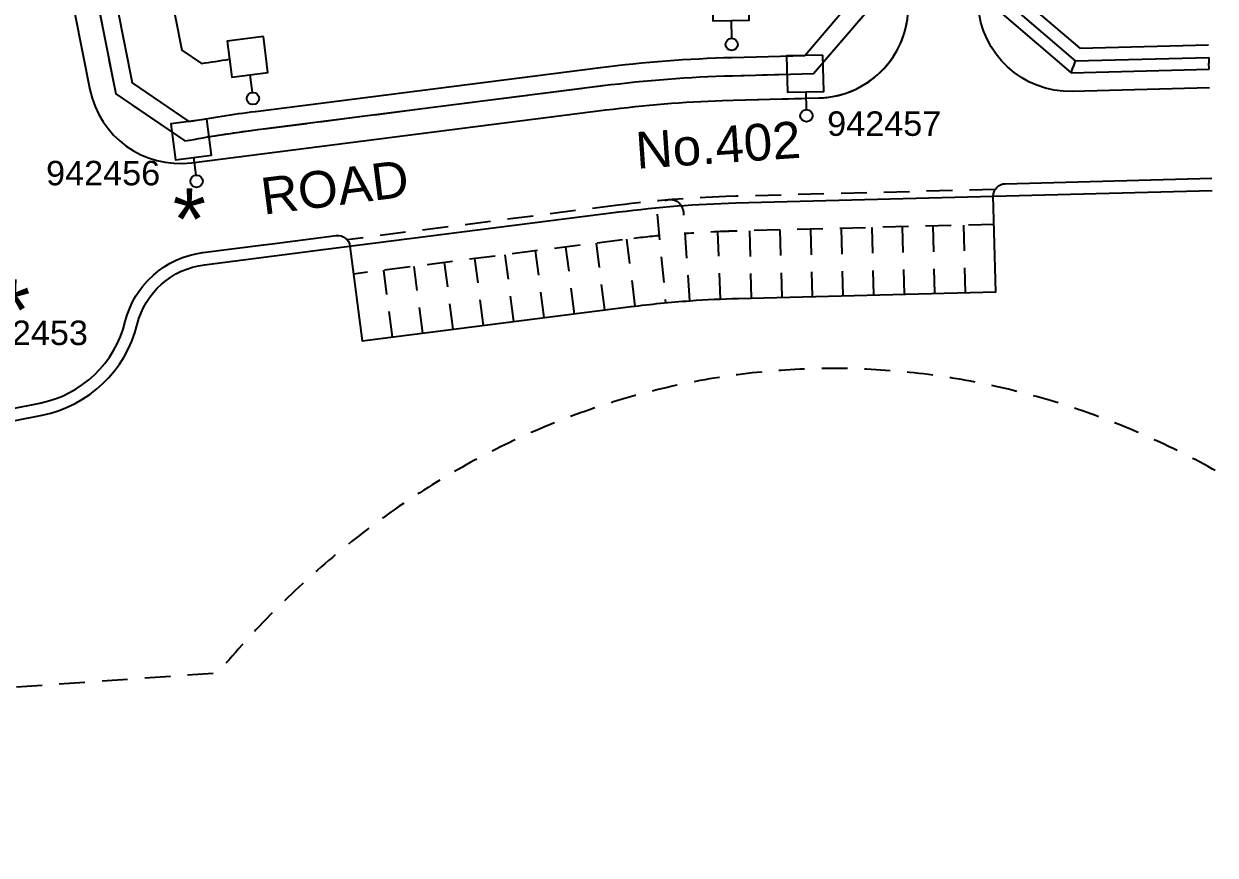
# Model space of a CAD drawing. Header units: metres. Extents: x 292331 to 292798, y 6234101 to 6234674.
# Drawn here: x 292674 to 292771.4, y 6234101 to 6234168.9 of the extents above; entities that cross this region are included whole.
import ezdxf
from ezdxf.enums import TextEntityAlignment as Align

# ---------------------------------------------------------------- set-up
doc = ezdxf.new("R2010")
doc.units = ezdxf.units.M
doc.header["$LTSCALE"] = 0.7
doc.linetypes.add('Dash', pattern=[5, 3, -2])
doc.linetypes.add('IE Trench LV', pattern=[6.5, 5, -1.5])
doc.layers.get('0').update_dxf_attribs({"color": 6})
for name, color, linetype in [('_User Miscellaneous1', 3, 'Continuous'), ('_User Miscellaneous7', 150, 'Continuous'), ('_User Miscellaneous8', 7, 'Continuous'), ('Cadastre Developer_SP_NEW', 4, 'Continuous'), ('Cadastre Roads_SP_NEW', 8, 'Continuous'), ('Mains_LV_NEW_R6', 2, 'Continuous'), ('Mains_LV_NEW_T84', 2, 'Continuous'), ('SupportsUG_SP_LV_SL_NEW', 2, 'Continuous'), ('Trench_SP_NEW', 2, 'Continuous'), ('UG_Details_SP_MISC', 7, 'Continuous')]:
    doc.layers.add(name, color=color, linetype=linetype)
doc.layers.add('_User Miscellaneous5', color=7, linetype='Continuous', lineweight=35)
doc.layers.add('_User Notes', color=7, linetype='Continuous', plot=False)
doc.styles.add('ARIAL', font='arial.ttf', dxfattribs={"height": 2})
doc.styles.add('POLE_LABEL', font='arial.ttf')
doc.styles.add('SL_LABEL', font='arial.ttf')
doc.styles.get("Standard").update_dxf_attribs({"font": 'arial.ttf'})
doc.styles.add('style1', font='iso3098b.shx')
doc.linetypes.add('Cable New UG', pattern='A,8,-1,["x",style1,S=3.5,R=0,X=0.35,Y=-1],-3.5', length=12.5)
doc.linetypes.add('Cable Z', pattern='A,8,-1,["Z",Standard,S=2.5,R=0,X=0.35,Y=-1.25],-3.5', length=12.5)

# ---------------------------------------------------------------- blocks, each defined once
blk = doc.blocks.new('*U80')
at = {"layer": '_User Miscellaneous8', "color": 2}
blk.add_line((0, 0), (0, 1.45), dxfattribs=at)
blk.add_circle((0, 1.95), 0.5, dxfattribs=at)
for tag, p, flags in [('Z', (0, 0), 1), ('OPERATED_BY', (0, -9.607), 9)]:
    blk.add_attdef(tag, p, '', height=0.2, dxfattribs=dict(flags=flags))
at = {"style": 'SL_LABEL', "flags": 9}
blk.add_attdef('STREET_CODE', text='', height=0.2, dxfattribs=at).set_placement((0, -0.2), align=Align.MIDDLE_LEFT)
at = {"flags": 9}
for tag, p in [('CONSTRUCTED_VOLTAGE', (0, -0.4)), ('CONTROL_TYPE', (0, -0.6)), ('LANTERN_PURPOSE', (0, -0.8)), ('LANTERN_TYPE', (0, -1)), ('OPERATING_VOLTAGE', (0, -1.4)), ('ORIENTATION', (0, -1.6)), ('OWNED_BY', (0, -1.8)), ('STATE', (0, -2)), ('NO_PHASES', (0, -1.2)), ('CEXIST', (0, -2.4)), ('CNEW', (0, -2.6)), ('CNUMBER', (0, -2.8)), ('CREMOVE', (0, -3)), ('USAGE', (0, -2.2)), ('CREPLACE', (0, -3.2)), ('LKINGHEIGHT', (0, -3.4)), ('LBRACKET', (0, -3.6)), ('LBRACKETVOCAB', (0, -3.8)), ('LCATEGORY', (0, -4)), ('LCHARGE1', (0, -4.2)), ('LCHARGE1PERCENT', (0, -4.4)), ('LCHARGE2', (0, -4.6)), ('LCHARGE2PERCENT', (0, -4.8)), ('LCHARGE3', (0, -5)), ('LCHARGE3PERCENT', (0, -5.2)), ('LEXIST', (0, -5.4)), ('LLAMP', (0, -5.6)), ('LLAMPVOCAB', (0, -5.8)), ('LMAST', (0, -6)), ('LMASTVOCAB', (0, -6.2)), ('LNEW', (0, -6.4)), ('LANTNUMBER', (0, -6.6)), ('LOUTREACH', (0, -7)), ('LOUTREACHVOCAB', (0, -7.2)), ('LRATECODE', (0, -7.4)), ('LREMOVE', (0, -7.6)), ('LREPLACE', (0, -7.8)), ('SUBURB', (0, -8.6)), ('STREETNAME', (0, -8.8)), ('LTYPE', (0, -8)), ('LTYPEVOCAB', (0, -8.2)), ('LEGEND', (0, -8.4)), ('LOCATION', (0, -9)), ('NOTES', (0, -9.2)), ('MAINTAINED_BY', (0, -9.863))]:
    blk.add_attdef(tag, text='', height=0.2, dxfattribs=at).set_placement(p, align=Align.MIDDLE_LEFT)
at = {"layer": '_User Notes', "style": 'SL_LABEL', "flags": 8}
blk.add_attdef('ASSET_NUM', text='', height=2.5, dxfattribs=at).set_placement((2, 2), align=Align.MIDDLE_LEFT)
at = {"layer": '_User Notes', "flags": 8}
blk.add_attdef('LNUMBER', text='', height=2.5, dxfattribs=at).set_placement((1.2, -2.8), align=Align.MIDDLE_LEFT)
blk = doc.blocks.new('*U152')
at = {"layer": '_User Miscellaneous7', "lineweight": -3}
blk.add_lwpolyline([(5.95, -3.015), (5.95, -1.565)], dxfattribs=at)
blk.add_lwpolyline([(4.465, -5.985), (7.435, -5.985), (7.435, -3.015), (4.465, -3.015)], close=True, dxfattribs=at)
blk.add_circle((5.95, -1.065), 0.5, dxfattribs=at)
at = {"layer": '_User Miscellaneous8', "color": 2, "lineweight": -3}
blk.add_lwpolyline([(-1.485, 0), (1.485, 0), (1.485, 2.97), (-1.485, 2.97)], close=True, dxfattribs=at)
at = {"style": 'POLE_LABEL', "flags": 9}
blk.add_attdef('STRUCTURE_PLANT_NUMBER', text='', height=0.2, dxfattribs=at).set_placement((1.641, 1.727), align=Align.MIDDLE_LEFT)
for tag, flags, p in [('STREET_CODE', 9, (1.641, 1.485)), ('OWNED_BY', 9, (1.641, 1.085)), ('OPERATED_BY', 9, (1.641, 0.885)), ('COLUMN_TYPE', 9, (1.641, 1.285)), ('STATE', 9, (1.641, 0.485)), ('USAGE', 9, (1.641, 0.285)), ('MAINTAINED_BY', 9, (1.641, 0.685)), ('LEGEND', 9, (1.641, 0.085)), ('SUBURB', 9, (1.641, -0.315)), ('STREETNAME', 9, (1.641, -0.515)), ('PARENT', 9, (1.641, -0.115)), ('LOCATION', 9, (1.641, -0.715)), ('NOTES', 9, (1.641, -0.915)), ('Z', 1, (1.641, -1.315)), ('LABEL_ALIGNMENT', 9, (1.641, -1.115))]:
    blk.add_attdef(tag, text='', height=0.2, dxfattribs=dict(flags=flags)).set_placement(p, align=Align.MIDDLE_LEFT)
at = {"layer": '_User Miscellaneous5', "style": 'ARIAL', "flags": 8}
blk.add_attdef('ASSET_NUM', text='', height=2, dxfattribs=at).set_placement((2, 3.485), align=Align.MIDDLE_LEFT)
blk = doc.blocks.new('*U153')
at = {"layer": '_User Miscellaneous7', "lineweight": -3}
blk.add_lwpolyline([(-5.425, -3.156), (-5.425, -1.706)], dxfattribs=at)
blk.add_lwpolyline([(-6.91, -6.126), (-3.94, -6.126), (-3.94, -3.156), (-6.91, -3.156)], close=True, dxfattribs=at)
blk.add_circle((-5.425, -1.206), 0.5, dxfattribs=at)
at = {"layer": '_User Miscellaneous8', "color": 2, "lineweight": -3}
blk.add_lwpolyline([(-1.485, 0), (1.485, 0), (1.485, 2.97), (-1.485, 2.97)], close=True, dxfattribs=at)
at = {"style": 'POLE_LABEL', "flags": 9}
blk.add_attdef('STRUCTURE_PLANT_NUMBER', text='', height=0.2, dxfattribs=at).set_placement((1.641, 1.727), align=Align.MIDDLE_LEFT)
for tag, flags, p in [('STREET_CODE', 9, (1.641, 1.485)), ('OWNED_BY', 9, (1.641, 1.085)), ('OPERATED_BY', 9, (1.641, 0.885)), ('COLUMN_TYPE', 9, (1.641, 1.285)), ('STATE', 9, (1.641, 0.485)), ('USAGE', 9, (1.641, 0.285)), ('MAINTAINED_BY', 9, (1.641, 0.685)), ('LEGEND', 9, (1.641, 0.085)), ('SUBURB', 9, (1.641, -0.315)), ('STREETNAME', 9, (1.641, -0.515)), ('PARENT', 9, (1.641, -0.115)), ('LOCATION', 9, (1.641, -0.715)), ('NOTES', 9, (1.641, -0.915)), ('Z', 1, (1.641, -1.315)), ('LABEL_ALIGNMENT', 9, (1.641, -1.115))]:
    blk.add_attdef(tag, text='', height=0.2, dxfattribs=dict(flags=flags)).set_placement(p, align=Align.MIDDLE_LEFT)
at = {"layer": '_User Miscellaneous5', "style": 'ARIAL', "flags": 8}
blk.add_attdef('ASSET_NUM', text='', height=2, dxfattribs=at).set_placement((2, 3.485), align=Align.MIDDLE_LEFT)
blk = doc.blocks.new('*U154')
at = {"layer": '_User Miscellaneous7', "lineweight": -3}
blk.add_lwpolyline([(0.5, -5.399), (0.5, -3.949)], dxfattribs=at)
blk.add_lwpolyline([(-0.985, -8.369), (1.985, -8.369), (1.985, -5.399), (-0.985, -5.399)], close=True, dxfattribs=at)
blk.add_circle((0.5, -3.449), 0.5, dxfattribs=at)
at = {"layer": '_User Miscellaneous8', "color": 2, "lineweight": -3}
blk.add_lwpolyline([(-1.485, 0), (1.485, 0), (1.485, 2.97), (-1.485, 2.97)], close=True, dxfattribs=at)
at = {"style": 'POLE_LABEL', "flags": 9}
blk.add_attdef('STRUCTURE_PLANT_NUMBER', text='', height=0.2, dxfattribs=at).set_placement((1.641, 1.727), align=Align.MIDDLE_LEFT)
for tag, flags, p in [('STREET_CODE', 9, (1.641, 1.485)), ('OWNED_BY', 9, (1.641, 1.085)), ('OPERATED_BY', 9, (1.641, 0.885)), ('COLUMN_TYPE', 9, (1.641, 1.285)), ('STATE', 9, (1.641, 0.485)), ('USAGE', 9, (1.641, 0.285)), ('MAINTAINED_BY', 9, (1.641, 0.685)), ('LEGEND', 9, (1.641, 0.085)), ('SUBURB', 9, (1.641, -0.315)), ('STREETNAME', 9, (1.641, -0.515)), ('PARENT', 9, (1.641, -0.115)), ('LOCATION', 9, (1.641, -0.715)), ('NOTES', 9, (1.641, -0.915)), ('Z', 1, (1.641, -1.315)), ('LABEL_ALIGNMENT', 9, (1.641, -1.115))]:
    blk.add_attdef(tag, text='', height=0.2, dxfattribs=dict(flags=flags)).set_placement(p, align=Align.MIDDLE_LEFT)
at = {"layer": '_User Miscellaneous5', "style": 'ARIAL', "flags": 8}
blk.add_attdef('ASSET_NUM', text='', height=2, dxfattribs=at).set_placement((2, 3.485), align=Align.MIDDLE_LEFT)

msp = doc.modelspace()

# ---------------------------------------------------------------- linework, layer by layer
at = {"layer": 'Cadastre Developer_SP_NEW', "flags": 128}
for points in [[(292596.414, 6234303.842, -0.315379), (292597.382, 6234296.447), (292587.495, 6234277.495, 0.170825), (292580.897, 6234231.491), (292600.592, 6234132.255, 0.414214), (292612.348, 6234124.393), (292670.66, 6234135.967), (292675.516, 6234136.93, 0.290844), (292683.276, 6234144.335, -0.309741), (292688.764, 6234149.221), (292698.457, 6234150.455), (292722.639, 6234153.533, -0.025139), (292732.188, 6234154.264), (292771.121, 6234155.279)], [(292753.896, 6234244.808), (292752.133, 6234238.035, 0.071136), (292749.975, 6234218.962, 0.024314), (292750.488, 6234212.392), (292755.787, 6234170.764), (292760.291, 6234166.901), (292770.811, 6234167.175)]]:
    msp.add_lwpolyline(points, format="xyb", dxfattribs=at)
msp.add_lwpolyline([(292672.218, 6234266.072), (292670.692, 6234260.208, 0.095251), (292669.035, 6234234.662, 0.017691), (292669.802, 6234229.927), (292682.872, 6234164.073), (292687.504, 6234160.915, -0.012827), (292692.939, 6234161.749), (292721.136, 6234165.338, -0.025139), (292731.878, 6234166.159), (292737.825, 6234166.315), (292741.319, 6234170.387), (292736.2, 6234210.602, -0.036935), (292735.564, 6234222.713, -0.058384), (292738.197, 6234241.663), (292739.96, 6234248.436), (292737.097, 6234253.314), (292677.097, 6234268.935)], format="xyb", close=True, dxfattribs=at)
at = {"layer": 'Cadastre Roads_SP_NEW', "linetype": 'Dash'}
for p, q in [((292730.94, 6234146.416), (292730.705, 6234151.911)), ((292733.295, 6234151.992), (292733.438, 6234146.493)), ((292733.295, 6234151.992), (292733.438, 6234146.493)), ((292735.794, 6234152.057), (292735.937, 6234146.559)), ((292735.794, 6234152.057), (292735.937, 6234146.559)), ((292738.293, 6234152.122), (292738.437, 6234146.624)), ((292738.293, 6234152.122), (292738.437, 6234146.624)), ((292740.792, 6234152.187), (292740.936, 6234146.689)), ((292740.792, 6234152.187), (292740.936, 6234146.689)), ((292743.292, 6234152.252), (292743.435, 6234146.754)), ((292743.292, 6234152.252), (292743.435, 6234146.754)), ((292745.791, 6234152.318), (292745.934, 6234146.819)), ((292745.791, 6234152.318), (292745.934, 6234146.819)), ((292748.29, 6234152.383), (292748.433, 6234146.885)), ((292748.29, 6234152.383), (292748.433, 6234146.885)), ((292750.789, 6234152.448), (292750.932, 6234146.95)), ((292750.789, 6234152.448), (292750.932, 6234146.95)), ((292721.485, 6234145.523), (292720.791, 6234150.979)), ((292723.965, 6234145.838), (292723.292, 6234151.297)), ((292714.045, 6234144.576), (292713.351, 6234150.032)), ((292716.525, 6234144.892), (292715.831, 6234150.348)), ((292719.005, 6234145.208), (292718.311, 6234150.664)), ((292706.605, 6234143.629), (292705.911, 6234149.085)), ((292709.085, 6234143.945), (292708.391, 6234149.401)), ((292711.565, 6234144.261), (292710.871, 6234149.717)), ((292704.125, 6234143.314), (292703.431, 6234148.769))]:
    msp.add_line(p, q, dxfattribs=at)
at = {"layer": 'Cadastre Roads_SP_NEW'}
msp.add_lwpolyline([(292738.981, 6234162.844, 0.423334), (292746.274, 6234170.769, 0.017375), (292745.649, 6234177.549, 0.149011), (292744.454, 6234180.209, -0.149011), (292743.258, 6234182.868), (292739.598, 6234211.641, -0.093594), (292741.584, 6234240.781), (292743.347, 6234247.554, 0.414214), (292737.979, 6234256.701), (292676.334, 6234272.75, 0.414212), (292667.186, 6234267.382), (292665.892, 6234262.409, 0.156041), (292666.059, 6234259.367, -0.139681), (292666.297, 6234256.638, 0.096947), (292666.369, 6234229.246), (292679.411, 6234163.535, 0.394053), (292687.714, 6234157.555), (292721.579, 6234161.866, -0.023073), (292731.113, 6234162.635), (292731.968, 6234162.661)], format="xyb", close=True, dxfattribs=at)
for points in [[(292741.449, 6234163.33, 0.327192), (292746.274, 6234170.769, 0.017375), (292745.649, 6234177.549, 0.149011), (292744.454, 6234180.209, -0.149011), (292743.258, 6234182.868), (292739.598, 6234211.641, -0.093594), (292741.584, 6234240.781), (292743.347, 6234247.554, 0.383863), (292738.727, 6234256.464, 0.383863)], [(292770.902, 6234163.676), (292759.682, 6234163.383, -0.406834), (292751.997, 6234170.496, 0.01882), (292751.303, 6234178.269), (292747.016, 6234211.95, -0.083352), (292747.953, 6234235.539, 0.140675), (292747.751, 6234238.291, -0.153103), (292747.604, 6234241.279), (292748.864, 6234246.118, -0.414213), (292758.011, 6234251.486), (292764.495, 6234249.798)], [(292670.465, 6234136.947), (292675.321, 6234137.911, 0.290846), (292682.305, 6234144.576, -0.309738), (292688.638, 6234150.213), (292693.598, 6234150.845), (292694.316, 6234150.936), (292699.542, 6234151.601, -0.414214), (292700.66, 6234150.735), (292701.645, 6234142.998), (292723.624, 6234145.796, -0.01384), (292728.444, 6234146.274, -0.011295), (292732.392, 6234146.466), (292753.432, 6234147.015), (292753.228, 6234154.812, -0.414214), (292754.202, 6234155.838), (292771.095, 6234156.279)]]:
    msp.add_lwpolyline(points, format="xyb", dxfattribs=at)
at = {"layer": 'Cadastre Roads_SP_NEW', "color": 8, "linetype": 'Dash'}
msp.add_lwpolyline([(292731.517, 6234162.647), (292731.968, 6234162.661), (292738.981, 6234162.844, 0.086352), (292741.502, 6234163.35, 0.07215)], format="xyb", dxfattribs=at)
at = {"layer": 'Cadastre Roads_SP_NEW', "linetype": 'Dash'}
for points in [[(292753.379, 6234155.366), (292732.176, 6234154.813), (292731.38, 6234154.789, 0.023066), (292722.57, 6234154.079), (292700.427, 6234151.26)], [(292728.444, 6234146.274), (292727.927, 6234153.516, 1.011495), (292725.768, 6234153.337), (292726.45, 6234146.109)], [(292753.288, 6234152.513), (292732.248, 6234151.964, 0.011295), (292728.052, 6234151.76, 0.011295)], [(292753.288, 6234152.513), (292732.248, 6234151.964, 0.001985), (292731.51, 6234151.942, 0.001985)], [(292725.934, 6234151.584, 0.008125), (292722.93, 6234151.252), (292700.951, 6234148.454)]]:
    msp.add_lwpolyline(points, format="xyb", dxfattribs=at)
at = {"layer": 'Cadastre Roads_SP_NEW', "linetype": 'Dash', "flags": 128}
msp.add_lwpolyline([(292771.356, 6234132.394), (292771.13, 6234132.52), (292770.776, 6234132.715), (292770.421, 6234132.908), (292770.065, 6234133.099), (292769.708, 6234133.288), (292769.351, 6234133.474), (292768.992, 6234133.658), (292768.632, 6234133.84), (292768.272, 6234134.02), (292767.911, 6234134.197), (292767.549, 6234134.373), (292767.186, 6234134.546), (292766.822, 6234134.716), (292766.457, 6234134.885), (292766.092, 6234135.051), (292765.726, 6234135.215), (292765.358, 6234135.377), (292764.991, 6234135.537), (292764.622, 6234135.694), (292764.252, 6234135.849), (292763.883, 6234136.001), (292763.512, 6234136.152), (292763.141, 6234136.299), (292762.769, 6234136.445), (292762.397, 6234136.588), (292762.024, 6234136.729), (292761.651, 6234136.867), (292761.277, 6234137.003), (292760.902, 6234137.136), (292760.527, 6234137.268), (292760.152, 6234137.396), (292759.776, 6234137.523), (292759.4, 6234137.647), (292759.023, 6234137.768), (292758.645, 6234137.887), (292758.267, 6234138.004), (292757.889, 6234138.119), (292757.51, 6234138.231), (292757.131, 6234138.34), (292756.751, 6234138.447), (292756.371, 6234138.552), (292755.991, 6234138.654), (292755.61, 6234138.754), (292755.228, 6234138.852), (292754.847, 6234138.947), (292754.464, 6234139.039), (292754.082, 6234139.129), (292753.699, 6234139.217), (292753.316, 6234139.302), (292752.932, 6234139.385), (292752.549, 6234139.466), (292752.164, 6234139.544), (292751.78, 6234139.619), (292751.395, 6234139.692), (292751.01, 6234139.763), (292750.624, 6234139.831), (292750.239, 6234139.897), (292749.853, 6234139.96), (292749.466, 6234140.021), (292749.08, 6234140.079), (292748.693, 6234140.135), (292748.306, 6234140.188), (292747.919, 6234140.239), (292747.531, 6234140.288), (292747.144, 6234140.333), (292746.756, 6234140.377), (292746.368, 6234140.418), (292745.98, 6234140.457), (292745.591, 6234140.493), (292745.203, 6234140.526), (292744.814, 6234140.557), (292744.425, 6234140.586), (292744.036, 6234140.612), (292743.647, 6234140.636), (292743.258, 6234140.657), (292742.869, 6234140.675), (292742.479, 6234140.691), (292742.09, 6234140.705), (292741.7, 6234140.716), (292741.31, 6234140.725), (292740.921, 6234140.731), (292740.531, 6234140.734), (292740.141, 6234140.736), (292739.751, 6234140.734), (292739.361, 6234140.73), (292738.972, 6234140.724), (292738.582, 6234140.715), (292738.192, 6234140.703), (292737.802, 6234140.689), (292737.412, 6234140.673), (292737.022, 6234140.654), (292736.633, 6234140.632), (292736.243, 6234140.608), (292735.853, 6234140.582), (292735.464, 6234140.552), (292735.075, 6234140.521), (292734.686, 6234140.487), (292734.298, 6234140.45), (292733.91, 6234140.411), (292733.522, 6234140.369), (292733.134, 6234140.325), (292732.747, 6234140.279), (292732.36, 6234140.23), (292731.974, 6234140.178), (292731.588, 6234140.124), (292731.202, 6234140.067), (292730.817, 6234140.008), (292730.432, 6234139.947), (292730.048, 6234139.883), (292729.664, 6234139.816), (292729.28, 6234139.747), (292728.897, 6234139.676), (292728.514, 6234139.602), (292728.132, 6234139.526), (292727.75, 6234139.447), (292727.369, 6234139.366), (292726.988, 6234139.283), (292726.607, 6234139.196), (292726.228, 6234139.108), (292725.848, 6234139.017), (292725.469, 6234138.924), (292725.091, 6234138.828), (292724.713, 6234138.73), (292724.336, 6234138.629), (292723.959, 6234138.526), (292723.583, 6234138.42), (292723.208, 6234138.312), (292722.833, 6234138.202), (292722.458, 6234138.089), (292722.085, 6234137.974), (292721.712, 6234137.857), (292721.339, 6234137.737), (292720.967, 6234137.615), (292720.596, 6234137.49), (292720.225, 6234137.363), (292719.855, 6234137.233), (292719.486, 6234137.101), (292719.117, 6234136.967), (292718.749, 6234136.831), (292718.382, 6234136.692), (292718.015, 6234136.55), (292717.649, 6234136.407), (292717.284, 6234136.261), (292716.92, 6234136.112), (292716.556, 6234135.962), (292716.193, 6234135.809), (292715.831, 6234135.653), (292715.469, 6234135.495), (292715.108, 6234135.335), (292714.748, 6234135.173), (292714.389, 6234135.008), (292714.031, 6234134.841), (292713.673, 6234134.672), (292713.316, 6234134.5), (292712.96, 6234134.326), (292712.605, 6234134.15), (292712.251, 6234133.971), (292711.897, 6234133.79), (292711.545, 6234133.607), (292711.193, 6234133.422), (292710.842, 6234133.234), (292710.492, 6234133.044), (292710.142, 6234132.852), (292709.794, 6234132.657), (292709.447, 6234132.46), (292709.1, 6234132.261), (292708.754, 6234132.06), (292708.41, 6234131.856), (292708.066, 6234131.65), (292707.723, 6234131.442), (292707.381, 6234131.232), (292707.041, 6234131.019), (292706.702, 6234130.805), (292706.363, 6234130.588), (292706.026, 6234130.37), (292705.69, 6234130.149), (292705.355, 6234129.926), (292705.022, 6234129.701), (292704.689, 6234129.474), (292704.358, 6234129.245), (292704.028, 6234129.014), (292703.699, 6234128.78), (292703.371, 6234128.545), (292703.044, 6234128.308), (292702.719, 6234128.068), (292702.395, 6234127.827), (292702.072, 6234127.583), (292701.75, 6234127.338), (292701.429, 6234127.091), (292701.11, 6234126.841), (292700.792, 6234126.59), (292700.475, 6234126.336), (292700.159, 6234126.081), (292699.845, 6234125.823), (292699.532, 6234125.564), (292699.22, 6234125.303), (292698.91, 6234125.039), (292698.6, 6234124.774), (292698.292, 6234124.507), (292697.985, 6234124.238), (292697.68, 6234123.967), (292697.376, 6234123.694), (292697.073, 6234123.419), (292696.771, 6234123.143), (292696.471, 6234122.864), (292696.172, 6234122.583), (292695.875, 6234122.301), (292695.578, 6234122.017), (292695.283, 6234121.73), (292694.99, 6234121.442), (292694.697, 6234121.153), (292694.406, 6234120.861), (292694.117, 6234120.567), (292693.829, 6234120.272), (292693.542, 6234119.975), (292693.256, 6234119.676), (292692.972, 6234119.375), (292692.689, 6234119.072), (292692.408, 6234118.767), (292692.128, 6234118.461), (292691.85, 6234118.153), (292691.572, 6234117.843), (292691.297, 6234117.532), (292691.022, 6234117.218), (292690.749, 6234116.903), (292690.478, 6234116.586), (292690.208, 6234116.267), (292689.939, 6234115.947), (292689.689, 6234115.828), (292657.313, 6234113.583), (292658.188, 6234100.967)], dxfattribs=at)
at = {"layer": 'Mains_LV_NEW_R6', "color": 2, "linetype": 'Cable Z', "flags": 128}
msp.add_lwpolyline([(292682.419, 6234189.472), (292686.928, 6234166.754), (292688.537, 6234165.657, -0.005186), (292690.827, 6234166.005)], format="xyb", dxfattribs=at)
at = {"layer": 'Mains_LV_NEW_T84', "color": 2, "linetype": 'Cable New UG'}
msp.add_lwpolyline([(292674.256, 6234199.778), (292681.52, 6234163.179), (292687.168, 6234159.328, -0.014274), (292693.129, 6234160.261), (292721.326, 6234163.85, -0.025139), (292731.917, 6234164.66), (292738.53, 6234164.832), (292742.891, 6234169.916), (292738, 6234208.336)], format="xyb", dxfattribs=at)
at = {"layer": 'Trench_SP_NEW', "linetype": 'IE Trench LV', "flags": 128}
for points in [[(292676.534, 6234188.304), (292681.52, 6234163.179), (292686.117, 6234160.044)], [(292739.325, 6234165.759), (292742.891, 6234169.916)]]:
    msp.add_lwpolyline(points, dxfattribs=at)
msp.add_lwpolyline([(292689.158, 6234159.678, -0.009493), (292693.129, 6234160.261), (292721.326, 6234163.85, -0.025139), (292731.917, 6234164.66), (292736.38, 6234164.776)], format="xyb", dxfattribs=at)
at = {"layer": 'UG_Details_SP_MISC'}
for p, q in [((292753.919, 6234169.758, 6), (292759.58, 6234164.901, 6)), ((292754.825, 6234170.246, 6), (292759.925, 6234165.871, 6)), ((292759.925, 6234165.871, 6), (292759.752, 6234165.386, 6)), ((292759.925, 6234165.871, 6), (292770.837, 6234166.155, 6)), ((292770.837, 6234166.155, 6), (292770.85, 6234165.675, 6)), ((292770.862, 6234165.196, 6), (292770.85, 6234165.675, 6)), ((292759.58, 6234164.901, 6), (292759.752, 6234165.386, 6)), ((292759.58, 6234164.901, 6), (292770.862, 6234165.196, 6))]:
    msp.add_line(p, q, dxfattribs=at)

# ---------------------------------------------------------------- block references
at = {"layer": 'SupportsUG_SP_LV_SL_NEW', "ltscale": 0.5}
ref = msp.add_blockref('*U152', (292737.825, 6234166.315), dxfattribs=dict(at, rotation=181.4939803456989))
ref.add_attrib('ASSET_NUM_001', '942457', (292739.653, 6234159.748), dxfattribs={"layer": '_User Miscellaneous5', "height": 2, "style": 'ARIAL'})
ref = msp.add_blockref('*U153', (292687.504, 6234160.915), dxfattribs=dict(at, rotation=187.2541671940468))
ref.add_attrib('ASSET_NUM_001', '942456', (292675.831, 6234155.705), dxfattribs={"layer": '_User Miscellaneous5', "height": 2, "style": 'ARIAL'})
for p, rotation in [((292737.903, 6234163.346), 181.4939803456989), ((292687.879, 6234157.968), 187.2541671940468)]:
    msp.add_blockref('*U80', p, dxfattribs=dict(at, rotation=rotation))
ref = msp.add_blockref('*U154', (292667.412, 6234147.454), dxfattribs=dict(at, rotation=191.2258011303785))
ref.add_attrib('ASSET_NUM_001', '942453', (292669.926, 6234142.652), dxfattribs={"layer": '_User Miscellaneous5', "height": 2, "style": 'ARIAL'})

# ---------------------------------------------------------------- texts
at = {"layer": '_User Miscellaneous1', "color": 7, "char_height": 5, "attachment_point": 5, "style": 'ARIAL'}
for insert in [(292687.536, 6234152.952), (292673.186, 6234145.526)]:
    msp.add_mtext_dynamic_manual_height_columns('{\\C3;*}', width=5, gutter_width=4, heights=[0], dxfattribs=dict(at, insert=insert))
at = {"layer": 'Cadastre Roads_SP_NEW', "color": 2, "style": 'ARIAL'}
for s, rotation, p in [('No.402', 3.88475, (292724.099, 6234157.052)), ('ROAD', 7.25424, (292693.601, 6234153.298))]:
    msp.add_text(s, height=3, rotation=rotation, dxfattribs=at).set_placement(p)

doc.saveas('drawing.dxf')
